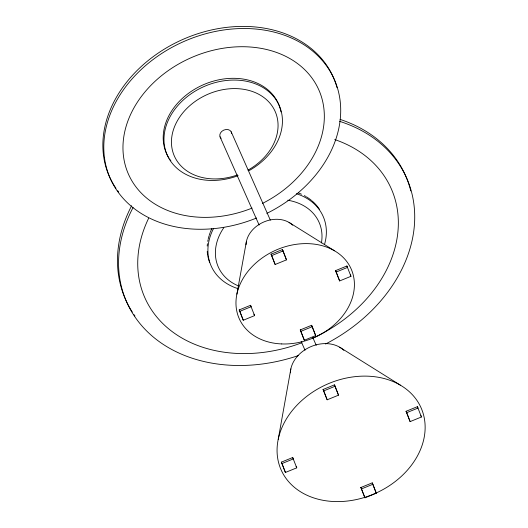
<?xml version="1.0" encoding="UTF-8"?>
<svg xmlns="http://www.w3.org/2000/svg" width="528" height="528" viewBox="0 0 528 528"><rect width="100%" height="100%" fill="white"/><g stroke="black" fill="none" stroke-linecap="round" stroke-linejoin="round"><path stroke-width="0.79" d="M278.216 439.322L290.855 368.881M236.881 294.169L246.437 241.342M271.088 254.173L282.421 249.553L283.048 250.958L286.48 259.868L275.141 264.488L271.088 254.173L275.141 264.488M271.709 255.578L283.048 250.958M239.204 309.923L250.543 305.303L251.163 306.702L239.824 311.329L239.204 309.923L243.263 320.239L254.602 315.612L250.543 305.303M335.577 270.626L346.909 266L347.536 267.406L336.197 272.032L335.577 270.626L339.629 280.942L350.968 276.316L346.909 266M300.28 329.914L311.612 325.294L312.239 326.693L315.671 335.603L304.333 340.23L300.28 329.914L304.333 340.23M300.901 331.32L312.239 326.693M323.116 389.479L334.455 384.853L335.075 386.258L338.507 395.168L327.169 399.795L323.116 389.479L327.169 399.795M323.737 390.885L335.075 386.258M281.358 462.145L292.69 457.525L293.317 458.924L281.978 463.551L281.358 462.145L285.41 472.461L296.749 467.834L292.69 457.525M406.065 411.286L417.404 406.666L418.024 408.071L406.692 412.691L406.065 411.286L410.124 421.601L421.463 416.981L417.404 406.666M360.895 487.496L372.233 482.869L372.854 484.275L376.286 493.185L364.947 497.812L360.895 487.496L364.947 497.812M361.515 488.902L372.854 484.275M289.04 222.427L334.547 250.813M339.689 347.206L400.303 385.123M420.842 415.576L421.463 416.981M350.348 274.916L350.968 276.316M231.198 131.822L270.31 220.07M286.48 259.868L282.421 249.553M315.671 335.603L311.612 325.294M338.507 395.168L334.455 384.853M312.708 337.352L316.213 345.266M220.018 136.792L259.123 225.04M376.286 493.185L372.233 482.869M301.191 341.563L305.032 350.229M253.975 314.213L254.602 315.612M296.129 466.435L296.749 467.834M406.692 412.691L410.124 421.601M336.197 272.032L339.629 280.942M239.824 311.329L243.263 320.239M281.978 463.551L285.41 472.461M334.712 139.544A134.726 104.993 -23.9 0 1 397.769 233.231A134.726 104.993 -23.9 0 1 312.543 338.283M302.036 342.685A134.726 104.993 -23.9 0 1 169.303 329.366A134.726 104.993 -23.9 0 1 148.672 218.189M339.629 121.348A153.094 119.315 -23.9 0 1 414.513 223.575A153.094 119.315 -23.9 0 1 325.571 344.018M298.32 355.595A153.094 119.315 -23.9 0 1 150.572 334.66A153.094 119.315 -23.9 0 1 133.069 207.53M340.091 119.394A153.094 119.315 -23.9 0 1 410.797 190.964M134.93 315.975A153.094 119.315 -23.9 0 1 134.026 314.681M132.297 312.068A153.094 119.315 -23.9 0 1 131.624 205.755M114.305 185.75A122.476 95.449 -23.9 0 1 182.992 39.369A122.476 95.449 -23.9 0 1 337.036 87.681M118.622 191.941A122.476 95.449 -23.9 0 1 117.711 190.733M115.955 188.272A122.476 95.449 -23.9 0 1 114.708 186.384M256.595 217.991A122.476 95.449 -23.9 0 1 106.121 127.439A122.476 95.449 -23.9 0 1 297.838 41.158A122.476 95.449 -23.9 0 1 266.825 213.391M252.087 208.091A104.102 81.134 -23.9 0 1 124.978 130.667A104.102 81.134 -23.9 0 1 287.562 57.295A104.102 81.134 -23.9 0 1 262.508 203.386M296.439 193.717A61.235 47.725 -23.9 0 1 324.443 244.721M238.517 288.803A61.235 47.725 -23.9 0 1 213.523 228.525M287.753 200.231A55.117 42.953 -23.9 0 1 321.44 242.913M238.544 285.971A55.117 42.953 -23.9 0 1 223.806 227.687M209.675 262.515A61.235 47.725 -23.9 0 1 207.821 256.007M207.689 255.262A61.235 47.725 -23.9 0 1 207.233 251.48M207.207 246.061A61.235 47.725 -23.9 0 1 207.418 243.712M207.761 241.349A61.235 47.725 -23.9 0 1 208.058 239.771M208.23 238.986A61.235 47.725 -23.9 0 1 209.055 235.831M209.26 235.178A61.235 47.725 -23.9 0 1 210.157 232.564M210.408 231.917A61.235 47.725 -23.9 0 1 211.801 228.683M298.313 192.892A61.235 47.725 -23.9 0 1 301.508 194.225M304.313 195.617A61.235 47.725 -23.9 0 1 305.725 196.409M306.412 196.825A61.235 47.725 -23.9 0 1 311.566 200.495M312.16 200.996A61.235 47.725 -23.9 0 1 319.664 209.603M237.521 174.893A55.117 42.953 -23.9 0 1 172.643 132.515A55.117 42.953 -23.9 0 1 257.684 93.72A55.117 42.953 -23.9 0 1 248.002 170.108M238.135 175.679A61.235 47.725 -23.9 0 1 165.191 129.307A61.235 47.725 -23.9 0 1 259.585 85.661A61.235 47.725 -23.9 0 1 249.031 170.643M169.118 158.301A61.235 47.725 -23.9 0 1 204.805 84.13A61.235 47.725 -23.9 0 1 280.962 111.89M170.848 160.776A61.235 47.725 -23.9 0 1 169.957 159.555M221.107 138.316A6.125 4.772 -23.9 0 1 223.747 130.119A6.125 4.772 -23.9 0 1 231.607 133.657M366.934 496.65A76.547 59.657 -23.9 0 1 279.913 432.967A76.547 59.657 -23.9 0 1 402.785 386.661A76.547 59.657 -23.9 0 1 373.256 494.267M372.563 494.551A76.547 59.657 -23.9 0 1 367.646 496.406M290.393 372.808A30.617 23.866 -23.9 0 1 309.949 347.054A30.617 23.866 -23.9 0 1 342.408 349.081M342.903 349.496A30.617 23.866 -23.9 0 1 343.86 350.368M246.035 244.761A26.71 20.816 -23.9 0 1 263.096 222.301A26.71 20.816 -23.9 0 1 291.41 224.063M291.845 224.426A26.71 20.816 -23.9 0 1 292.677 225.185M281.714 343.939A61.235 47.725 -23.9 0 0 351.872 270.686A61.235 47.725 -23.9 0 0 251.975 266.772A61.235 47.725 -23.9 0 0 281.714 343.939"/></g></svg>
